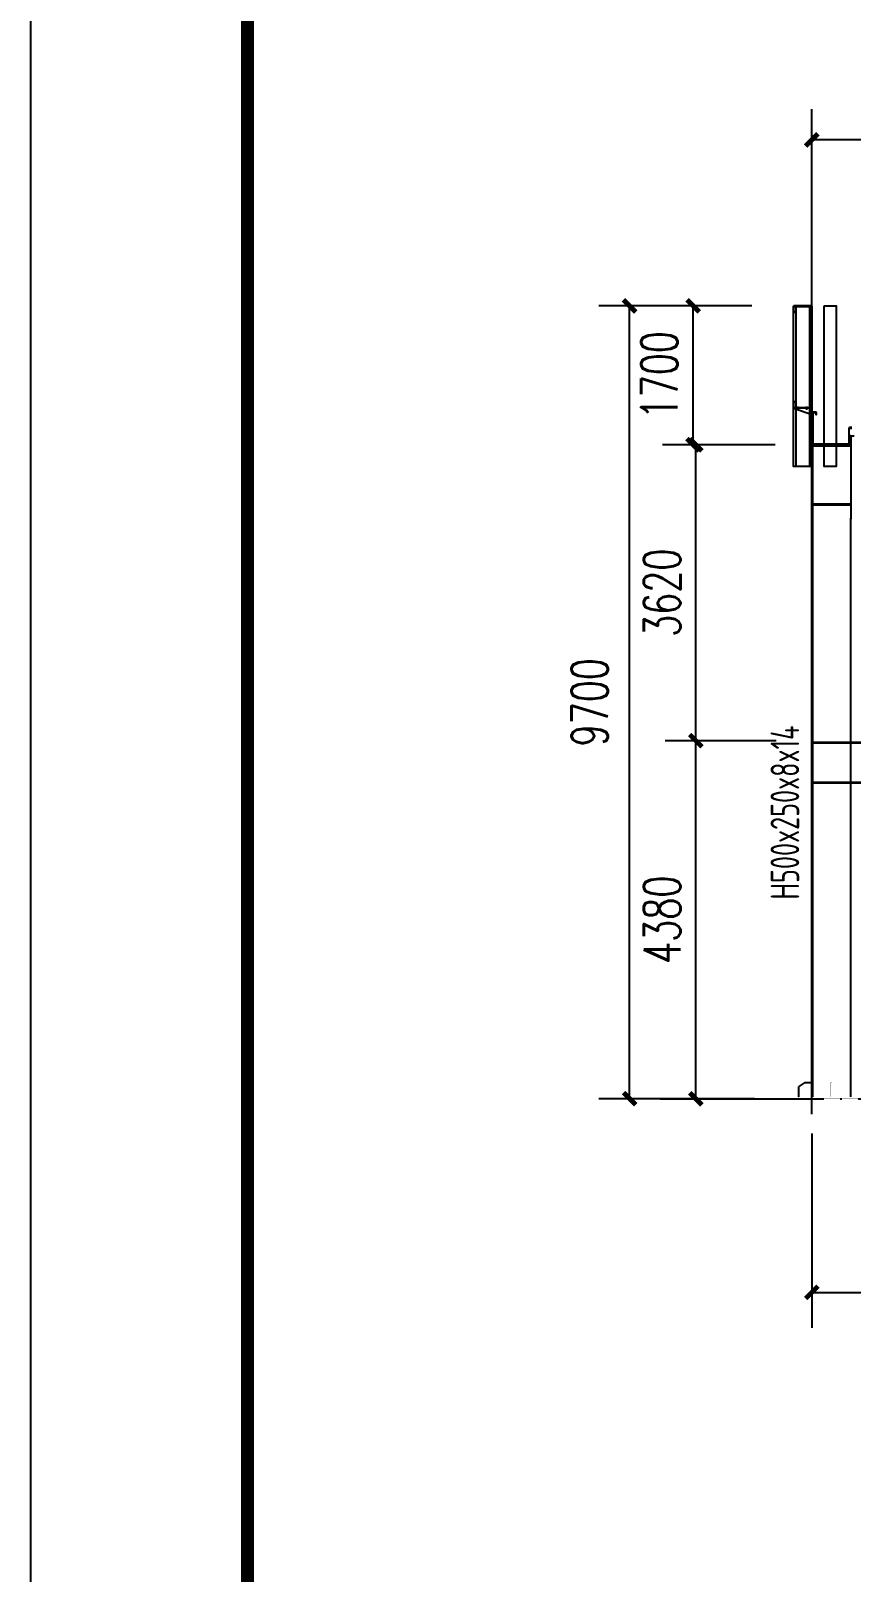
# Model space of a CAD drawing. Extents: x 180850 to 1399066, y 48356 to 327880.
# Drawn here: x 1287616 to 1297650, y 154718 to 173572 of the extents above; entities that cross this region are included whole.
import ezdxf

# ---------------------------------------------------------------- set-up
doc = ezdxf.new("R2010")
doc.units = 0
doc.header["$LTSCALE"] = 1000
doc.linetypes.add('DOTE', pattern=[2.42, 2, -0.2, 0.02, -0.2])
for name, color, linetype in [('AXIS', 3, 'Continuous'), ('DOTE', 1, 'Continuous'), ('GL', 150, 'Continuous'), ('GZ', 50, 'Continuous'), ('LT', 181, 'Continuous'), ('PUB_DIM', 3, 'Continuous'), ('PUB_TITLE', 4, 'Continuous'), ('PZ', 202, 'Continuous'), ('TEXT', 7, 'Continuous'), ('天沟', 2, 'Continuous')]:
    doc.layers.add(name, color=color, linetype=linetype)
doc.styles.add('_TCH_DIM_T3', font='SIMPLEX', dxfattribs={"width": 0.705882, "bigfont": 'GBCBIG'})
doc.styles.add('TSSD_Norm', font='tssdeng.shx', dxfattribs={"bigfont": 'hztxt.shx'})
doc.dimstyles.new('_TCH_ARCH&&150', dxfattribs={"dimtxt": 446.25, "dimasz": 150, "dimexe": 375, "dimexo": 450, "dimgap": 189.375, "dimtad": 1, "dimdec": 0, "dimzin": 0, "dimdsep": 46, "dimtxsty": '_TCH_DIM_T3', "dimblk": 'ARCHTICK', "dimcen": 0.09, "dimclrd": 3, "dimclre": 3, "dimclrt": 7, "dimazin": 2, "dimtfac": 1, "dimtdec": 0, "dimtix": 1, "dimtmove": 2, "dimatfit": 3, "dimfxl": 1, "dimtolj": 1, "dimtzin": 0, "dimarcsym": 0})

# ---------------------------------------------------------------- blocks, each defined once
blk = doc.blocks.new('_ArchTick')
at = {"color": 0, "linetype": 'ByBlock', "const_width": 0.4}
blk.add_lwpolyline([(-0.5, -0.5), (0.5, 0.5)], dxfattribs=at)
blk = doc.blocks.new('*D1409')
at = {"color": 3, "linetype": 'ByBlock', "lineweight": -2, "transparency": 16777216}
for p, q in [((1297168, 169565), (1297168, 172612)), ((1302459, 169209), (1302459, 172612)), ((1302459, 172237), (1297168, 172237))]:
    blk.add_line(p, q, dxfattribs=at)
at = {"layer": 'Defpoints', "color": 0, "linetype": 'ByBlock', "transparency": 16777216}
for p in [(1297168, 172237), (1297168, 169115), (1302459, 168759)]:
    blk.add_point(p, dxfattribs=at)
at = {"color": 3, "linetype": 'ByBlock', "lineweight": -2, "transparency": 16777216, "xscale": 150, "yscale": 150, "zscale": 150, "rotation": 180}
blk.add_blockref('_ArchTick', (1297168, 172237), dxfattribs=at)
at = {"color": 3, "linetype": 'ByBlock', "lineweight": -2, "transparency": 16777216, "xscale": 150, "yscale": 150, "zscale": 150}
blk.add_blockref('_ArchTick', (1302459, 172237), dxfattribs=at)
at = {"color": 7, "linetype": 'ByBlock', "transparency": 16777216, "insert": (1299814, 172649), "char_height": 446.2, "attachment_point": 5, "style": '_TCH_DIM_T3'}
blk.add_mtext('\\A1;5290', dxfattribs=at)
blk = doc.blocks.new('*D1374')
at = {"layer": 'Defpoints', "color": 0, "transparency": 16777216}
for p in [(1295750, 164889), (1297182, 164889, -2), (1296897, 160509)]:
    blk.add_point(p, dxfattribs=at)
at = {"layer": 'PUB_DIM', "color": 3, "lineweight": -2, "transparency": 16777216}
for p, q in [((1296732, 164889), (1295375, 164889)), ((1295750, 160509), (1295750, 164889)), ((1296447, 160509), (1295375, 160509))]:
    blk.add_line(p, q, dxfattribs=at)
at = {"layer": 'PUB_DIM', "color": 3, "lineweight": -2, "transparency": 16777216, "xscale": 150, "yscale": 150, "zscale": 150}
for p, rotation in [((1295750, 164889), 90), ((1295750, 160509), 270)]:
    blk.add_blockref('_ArchTick', p, dxfattribs=dict(at, rotation=rotation))
at = {"layer": 'PUB_DIM', "color": 7, "transparency": 16777216, "insert": (1295337, 162699), "char_height": 446.2, "attachment_point": 5, "rotation": 90, "style": '_TCH_DIM_T3'}
blk.add_mtext('\\A1;4380', dxfattribs=at)
blk = doc.blocks.new('*D1375')
at = {"layer": 'Defpoints', "color": 0, "transparency": 16777216}
for p in [(1295750, 168509), (1297168, 168509, -6), (1297168, 164889, -2)]:
    blk.add_point(p, dxfattribs=at)
at = {"layer": 'PUB_DIM', "color": 3, "lineweight": -2, "transparency": 16777216}
for p, q in [((1296718, 168509), (1295375, 168509)), ((1295750, 164889), (1295750, 168509)), ((1296718, 164889), (1295375, 164889))]:
    blk.add_line(p, q, dxfattribs=at)
at = {"layer": 'PUB_DIM', "color": 3, "lineweight": -2, "transparency": 16777216, "xscale": 150, "yscale": 150, "zscale": 150}
for p, rotation in [((1295750, 168509), 90), ((1295750, 164889), 270)]:
    blk.add_blockref('_ArchTick', p, dxfattribs=dict(at, rotation=rotation))
at = {"layer": 'PUB_DIM', "color": 7, "transparency": 16777216, "insert": (1295337, 166699), "char_height": 446.2, "attachment_point": 5, "rotation": 90, "style": '_TCH_DIM_T3'}
blk.add_mtext('\\A1;3620', dxfattribs=at)
blk = doc.blocks.new('*D1376')
at = {"layer": 'Defpoints', "color": 0, "transparency": 16777216}
for p in [(1295716, 170208), (1296869, 170208), (1297168, 168509, -6)]:
    blk.add_point(p, dxfattribs=at)
at = {"layer": 'PUB_DIM', "color": 3, "lineweight": -2, "transparency": 16777216}
for p, q in [((1296419, 170208), (1295341, 170208)), ((1295716, 168509), (1295716, 170208)), ((1296718, 168509), (1295341, 168509))]:
    blk.add_line(p, q, dxfattribs=at)
at = {"layer": 'PUB_DIM', "color": 3, "lineweight": -2, "transparency": 16777216, "xscale": 150, "yscale": 150, "zscale": 150}
for p, rotation in [((1295716, 170208), 90), ((1295716, 168509), 270)]:
    blk.add_blockref('_ArchTick', p, dxfattribs=dict(at, rotation=rotation))
at = {"layer": 'PUB_DIM', "color": 7, "transparency": 16777216, "insert": (1295304, 169359), "char_height": 446.2, "attachment_point": 5, "rotation": 90, "style": '_TCH_DIM_T3'}
blk.add_mtext('\\A1;1700', dxfattribs=at)
blk = doc.blocks.new('*D1377')
at = {"color": 3, "lineweight": -2, "transparency": 16777216}
for p, q in [((1296433, 170208), (1294565, 170208)), ((1294940, 160509), (1294940, 170208)), ((1296468, 160509), (1294565, 160509))]:
    blk.add_line(p, q, dxfattribs=at)
at = {"layer": 'Defpoints', "color": 0, "transparency": 16777216}
for p in [(1294940, 170208), (1296883, 170208), (1296918, 160509)]:
    blk.add_point(p, dxfattribs=at)
at = {"color": 3, "lineweight": -2, "transparency": 16777216, "xscale": 150, "yscale": 150, "zscale": 150}
for p, rotation in [((1294940, 170208), 90), ((1294940, 160509), 270)]:
    blk.add_blockref('_ArchTick', p, dxfattribs=dict(at, rotation=rotation))
at = {"color": 7, "transparency": 16777216, "insert": (1294451, 165359), "char_height": 446.2, "attachment_point": 5, "rotation": 90, "style": '_TCH_DIM_T3'}
blk.add_mtext('\\A1;9700', dxfattribs=at)
blk = doc.blocks.new('*D1415')
at = {"color": 3, "lineweight": -2, "transparency": 16777216}
for p, q in [((1297168, 160084), (1297168, 157766)), ((1322518, 160059), (1322518, 157766)), ((1297168, 158141), (1322518, 158141))]:
    blk.add_line(p, q, dxfattribs=at)
at = {"layer": 'Defpoints', "color": 0, "transparency": 16777216}
for p in [(1297168, 160534), (1322518, 160509, -1), (1322518, 158141)]:
    blk.add_point(p, dxfattribs=at)
at = {"color": 3, "lineweight": -2, "transparency": 16777216, "xscale": 150, "yscale": 150, "zscale": 150, "rotation": 180}
blk.add_blockref('_ArchTick', (1297168, 158141), dxfattribs=at)
at = {"color": 3, "lineweight": -2, "transparency": 16777216, "xscale": 150, "yscale": 150, "zscale": 150}
blk.add_blockref('_ArchTick', (1322518, 158141), dxfattribs=at)
at = {"color": 7, "transparency": 16777216, "insert": (1309843, 158553), "char_height": 446.2, "attachment_point": 5, "style": '_TCH_DIM_T3'}
blk.add_mtext('\\A1;25350', dxfattribs=at)

msp = doc.modelspace()

# ---------------------------------------------------------------- linework, layer by layer
at = {"layer": 'AXIS'}
msp.add_line((1297168.45, 159658.7), (1297168.45, 157707.26), dxfattribs=at)
at = {"layer": 'DOTE', "linetype": 'DOTE'}
for p, q in [((1297168.45, 160321.2, -0.86), (1297168.45, 170208.38, -0.86)), ((1295313.41, 160508.7, -0.86), (1349331.5, 160508.7, -0.86))]:
    msp.add_line(p, q, dxfattribs=at)
at = {"layer": 'GL'}
for p, q in [((1322518.49, 164868.72, -1.05), (1297172.45, 164868.7, 0.89)), ((1322518.5, 164858.72, -1.05), (1297172.45, 164858.7, 0.89)), ((1322518.5, 164378.72, -1.05), (1297172.46, 164378.7, 0.89)), ((1322518.49, 164368.72, -1.05), (1297172.46, 164368.7, 0.89))]:
    msp.add_line(p, q, dxfattribs=at)
at = {"layer": 'GZ'}
for p, q in [((1297168.45, 160533.7, -0.86), (1297168.45, 168494.7, -5.03)), ((1297182.45, 160533.7, -0.86), (1297182.45, 168494.7, -5.03)), ((1297644.54, 167784, -0.57), (1297182.45, 167784, -8.81)), ((1297644.54, 167784, -0.57), (1297182.45, 167784, -8.81)), ((1297644.54, 167770, -0.57), (1297182.45, 167770, -8.81)), ((1297644.54, 167770, -0.57), (1297182.45, 167770, -8.81)), ((1297644.45, 160533.7, 3.16), (1297644.54, 167610, -0.57))]:
    msp.add_line(p, q, dxfattribs=at)
for points, elevation in [([(1297168.45, 168241.97), (1296944.82, 168241.97), (1296944.82, 170205), (1297168.45, 170205)], -0.86), ([(1297138.46, 168241.97), (1296974.82, 168241.97), (1296974.82, 170205), (1297138.45, 170205)], -0.86), ([(1297318, 170208.38), (1297468, 170208.38), (1297468, 168241.74), (1297318, 168241.74)], -0.86), ([(1297168.45, 168494.7), (1297644.54, 168494.7), (1297644.54, 168508.7), (1297168.45, 168508.7)], -6.9)]:
    msp.add_lwpolyline(points, close=True, dxfattribs=dict(at, elevation=elevation))
at = {"layer": 'LT'}
for p, q in [((1296943.45, 170193.75, -4.87), (1296943.45, 170141.25, -4.87)), ((1296946.83, 170144.63, -4.87), (1296946.83, 170190.38, -4.87)), ((1297168.45, 170208.38, -4.87), (1296948.45, 170208.38, -4.87)), ((1296948.45, 170208.38, -4.87), (1296948.45, 170205, -4.87)), ((1296948.45, 170205, -4.87), (1297168.45, 170205, -4.87)), ((1297152.2, 170205, -4.87), (1296954.7, 170205, -4.87)), ((1296954.7, 170130, -4.87), (1296965.95, 170130, -4.87)), ((1296958.08, 170201.63, -4.87), (1297148.83, 170201.63, -4.87)), ((1296965.95, 170133.38, -4.87), (1296958.08, 170133.38, -4.87)), ((1296965.95, 170130, -4.87), (1296965.95, 170133.38, -4.87)), ((1297140.95, 170133.38, -4.87), (1297140.95, 170130, -4.87)), ((1297148.83, 170133.38, -4.87), (1297140.95, 170133.38, -4.87)), ((1297140.95, 170130, -4.87), (1297152.2, 170130, -4.87)), ((1297160.08, 170190.38, -4.87), (1297160.08, 170144.63, -4.87)), ((1297163.45, 170141.25, -4.87), (1297163.45, 170193.75, -4.87)), ((1297168.45, 170205, -4.87), (1297168.45, 170208.38, -4.87)), ((1296942.23, 168971.67, -4.87), (1296942.23, 169024.17, -4.87)), ((1296945.61, 169020.8, -4.87), (1296945.61, 168975.05, -4.87)), ((1296947.23, 168957.05, -4.87), (1296947.23, 168960.42, -4.87)), ((1296947.23, 168960.42, -4.87), (1297167.23, 168960.42, -4.87)), ((1297167.23, 168957.05, -4.87), (1296947.23, 168957.05, -4.87)), ((1296947.23, 168957.05, -4.87), (1297167.23, 168877.42, -4.87)), ((1296953.48, 169035.42, -4.87), (1296964.73, 169035.42, -4.87)), ((1297150.98, 168960.42, -4.87), (1296953.48, 168960.42, -4.87)), ((1296964.73, 169032.05, -4.87), (1296956.86, 169032.05, -4.87)), ((1296956.86, 168963.8, -4.87), (1297147.61, 168963.8, -4.87)), ((1296964.73, 169035.42, -4.87), (1296964.73, 169032.05, -4.87)), ((1296995.38, 168937.88, -4.87), (1296995.38, 168976.22, -4.87)), ((1297105.81, 168937.88, -4.87), (1297105.81, 168976.22, -4.87)), ((1297139.73, 169032.05, -4.87), (1297139.73, 169035.42, -4.87)), ((1297139.73, 169035.42, -4.87), (1297150.98, 169035.42, -4.87)), ((1297147.61, 169032.05, -4.87), (1297139.73, 169032.05, -4.87)), ((1297158.86, 168975.05, -4.87), (1297158.86, 169020.8, -4.87)), ((1297162.23, 169024.17, -4.87), (1297162.23, 168971.67, -4.87)), ((1297167.23, 168960.42, -4.87), (1297167.23, 168957.05, -4.87))]:
    msp.add_line(p, q, dxfattribs=at)
for centre, start, end in [((1296954.7, 170193.75, -4.87), 90.000036, 180.000036), ((1296954.7, 170141.25, -4.87), 180.000036, 270.000036), ((1296958.08, 170190.38, -4.87), 90.000036, 180.000036), ((1296958.08, 170144.63, -4.87), 180.000036, 270.000036), ((1297148.83, 170190.38, -4.87), 0.000036, 90.000036), ((1297148.83, 170144.63, -4.87), 270.000036, 0.000036), ((1297152.2, 170193.75, -4.87), 0.000036, 90.000036), ((1297152.2, 170141.25, -4.87), 270.000036, 0.000036), ((1296953.48, 169024.17, -4.87), 90, 180), ((1296953.48, 168971.67, -4.87), 180, 270), ((1296956.86, 169020.8, -4.87), 90, 180), ((1296956.86, 168975.05, -4.87), 180, 270), ((1297147.61, 169020.8, -4.87), 0, 90), ((1297147.61, 168975.05, -4.87), 270, 0), ((1297150.98, 169024.17, -4.87), 0, 90), ((1297150.98, 168971.67, -4.87), 270, 0)]:
    msp.add_arc(centre, 11.25, start, end, dxfattribs=at)
for points in [[(1297007.63, 168963.8, -4.87), (1296983.13, 168963.8, -4.87), (1297007.63, 168957.05, -4.87), (1296983.13, 168957.05, -4.87)], [(1297118.06, 168963.8, -4.87), (1297093.57, 168963.8, -4.87), (1297118.06, 168957.05, -4.87), (1297093.57, 168957.05, -4.87)]]:
    msp.add_solid(points, dxfattribs=at)
at = {"layer": 'PUB_TITLE'}
msp.add_lwpolyline([(1287615.87, 198863.75), (1399065.87, 198863.81), (1399065.87, 135863.88), (1287615.87, 135863.81)], close=True, dxfattribs=at)
at = {"layer": 'PUB_TITLE', "const_width": 159.09}
msp.add_lwpolyline([(1290267.38, 136924.42), (1290267.38, 197803.14), (1398005.26, 197803.21), (1398005.26, 136924.48)], close=True, dxfattribs=at)
at = {"layer": 'PZ'}
for p, q in [((1297644.54, 168618.7, -0.57), (1297614.54, 168618.7, -0.57)), ((1297644.54, 168618.7, -0.57), (1297614.54, 168618.7, -0.57)), ((1297644.54, 168618.7, -0.57), (1297644.54, 167610, -0.57)), ((1297644.54, 168618.7, -0.57), (1297684.54, 168618.7, -0.57)), ((1297644.54, 167610, -0.57), (1297658.54, 167610, -4.44)), ((1297083.45, 160708.7, 3.07), (1297008.45, 160658.7, 3.07)), ((1297008.45, 160533.7, 3.07), (1297008.45, 160658.7, 3.07)), ((1297083.45, 160708.7, 3.07), (1297158.45, 160708.7, 3.07))]:
    msp.add_line(p, q, dxfattribs=at)
at = {"layer": 'PZ', "const_width": 2.25, "elevation": 1.07}
for points in [[(1297415.45, 160708.7), (1297401.45, 160708.7), (1297401.45, 160533.7), (1297415.45, 160533.7)], [(1297008.45, 160508.7), (1297808.45, 160508.7), (1297808.45, 160533.7), (1297008.45, 160533.7)]]:
    msp.add_lwpolyline(points, close=True, dxfattribs=at)
at = {"layer": '天沟', "linetype": 'ByBlock', "elevation": -6.9}
for points in [[(1297656.45, 168719.24), (1297631.86, 168719.24, 0.41421356), (1297619.36, 168706.74), (1297619.36, 168516.11), (1297184.56, 168516.11), (1297184.56, 168896.85, -0.41421356), (1297189.56, 168901.85), (1297214.36, 168901.85, -0.41425359), (1297219.36, 168896.85), (1297219.36, 168879.51), (1297226.86, 168879.51), (1297226.86, 168896.75, 0.41421356), (1297214.36, 168909.25), (1297189.56, 168909.25, 0.41421356), (1297177.06, 168896.75), (1297177.06, 168508.7)], [(1297177.06, 168508.7), (1297626.83, 168508.7), (1297626.83, 168706.73, -0.41421356), (1297631.83, 168711.73), (1297656.45, 168711.73, -0.41412968)]]:
    msp.add_lwpolyline(points, format="xyb", dxfattribs=at)

# ---------------------------------------------------------------- texts
at = {"layer": 'TEXT', "style": 'TSSD_Norm', "width": 0.7}
msp.add_text('H500x250x8x14', height=350, rotation=90, dxfattribs=at).set_placement((1297014, 162945.64, 6.87))

# ---------------------------------------------------------------- dimensions: what is measured, and where the dimension line sits
at = {"linetype": 'ByBlock'}
dim = msp.add_linear_dim(base=(1297168.45, 172236.87, -0.86), p1=(1302458.66, 168758.71, -0.86), p2=(1297168.45, 169115.04, -0.86), angle=180, dimstyle='_TCH_ARCH&&150', dxfattribs=at)
dim.commit()
dim.dimension.update_dxf_attribs({"geometry": '*D1409', "text_midpoint": (1299813.56, 172649.37, -0.86)})
dim = msp.add_linear_dim(base=(1294940.07, 170208.38, -0.86), p1=(1296918.45, 160508.7, -0.86), p2=(1296882.91, 170208.38, -0.86), angle=90, dimstyle='_TCH_ARCH&&150')
dim.commit()
dim.dimension.update_dxf_attribs({"geometry": '*D1377', "text_midpoint": (1294451, 165358.54, -0.86), "dimtype": 160})
dim = msp.add_linear_dim(base=(1322518.45, 158140.83), p1=(1297168.45, 160533.7), p2=(1322518.45, 160508.72, -0.86), dimstyle='_TCH_ARCH&&150')
dim.commit()
dim.dimension.update_dxf_attribs({"geometry": '*D1415', "text_midpoint": (1309843.45, 158553.33)})
at = {"layer": 'PUB_DIM'}
for base, p1, p2, picture, middle in [((1295716.32, 170208.38, -0.86), (1297168.45, 168508.7, -6.9), (1296869.1, 170208.38, -0.86), '*D1376', (1295303.82, 169358.54, -0.86)), ((1295749.61, 168508.7, -0.86), (1297168.45, 164888.78, -3.14), (1297168.45, 168508.7, -6.9), '*D1375', (1295337.11, 166698.74, -0.86)), ((1295749.61, 164888.78, -0.86), (1296897.05, 160508.7, -0.86), (1297182.45, 164888.78, -3.14), '*D1374', (1295337.11, 162698.74, -0.86))]:
    dim = msp.add_linear_dim(base=base, p1=p1, p2=p2, angle=90, dimstyle='_TCH_ARCH&&150', dxfattribs=at)
    dim.commit()
    dim.dimension.update_dxf_attribs({"geometry": picture, "text_midpoint": middle})

doc.saveas('drawing.dxf')
